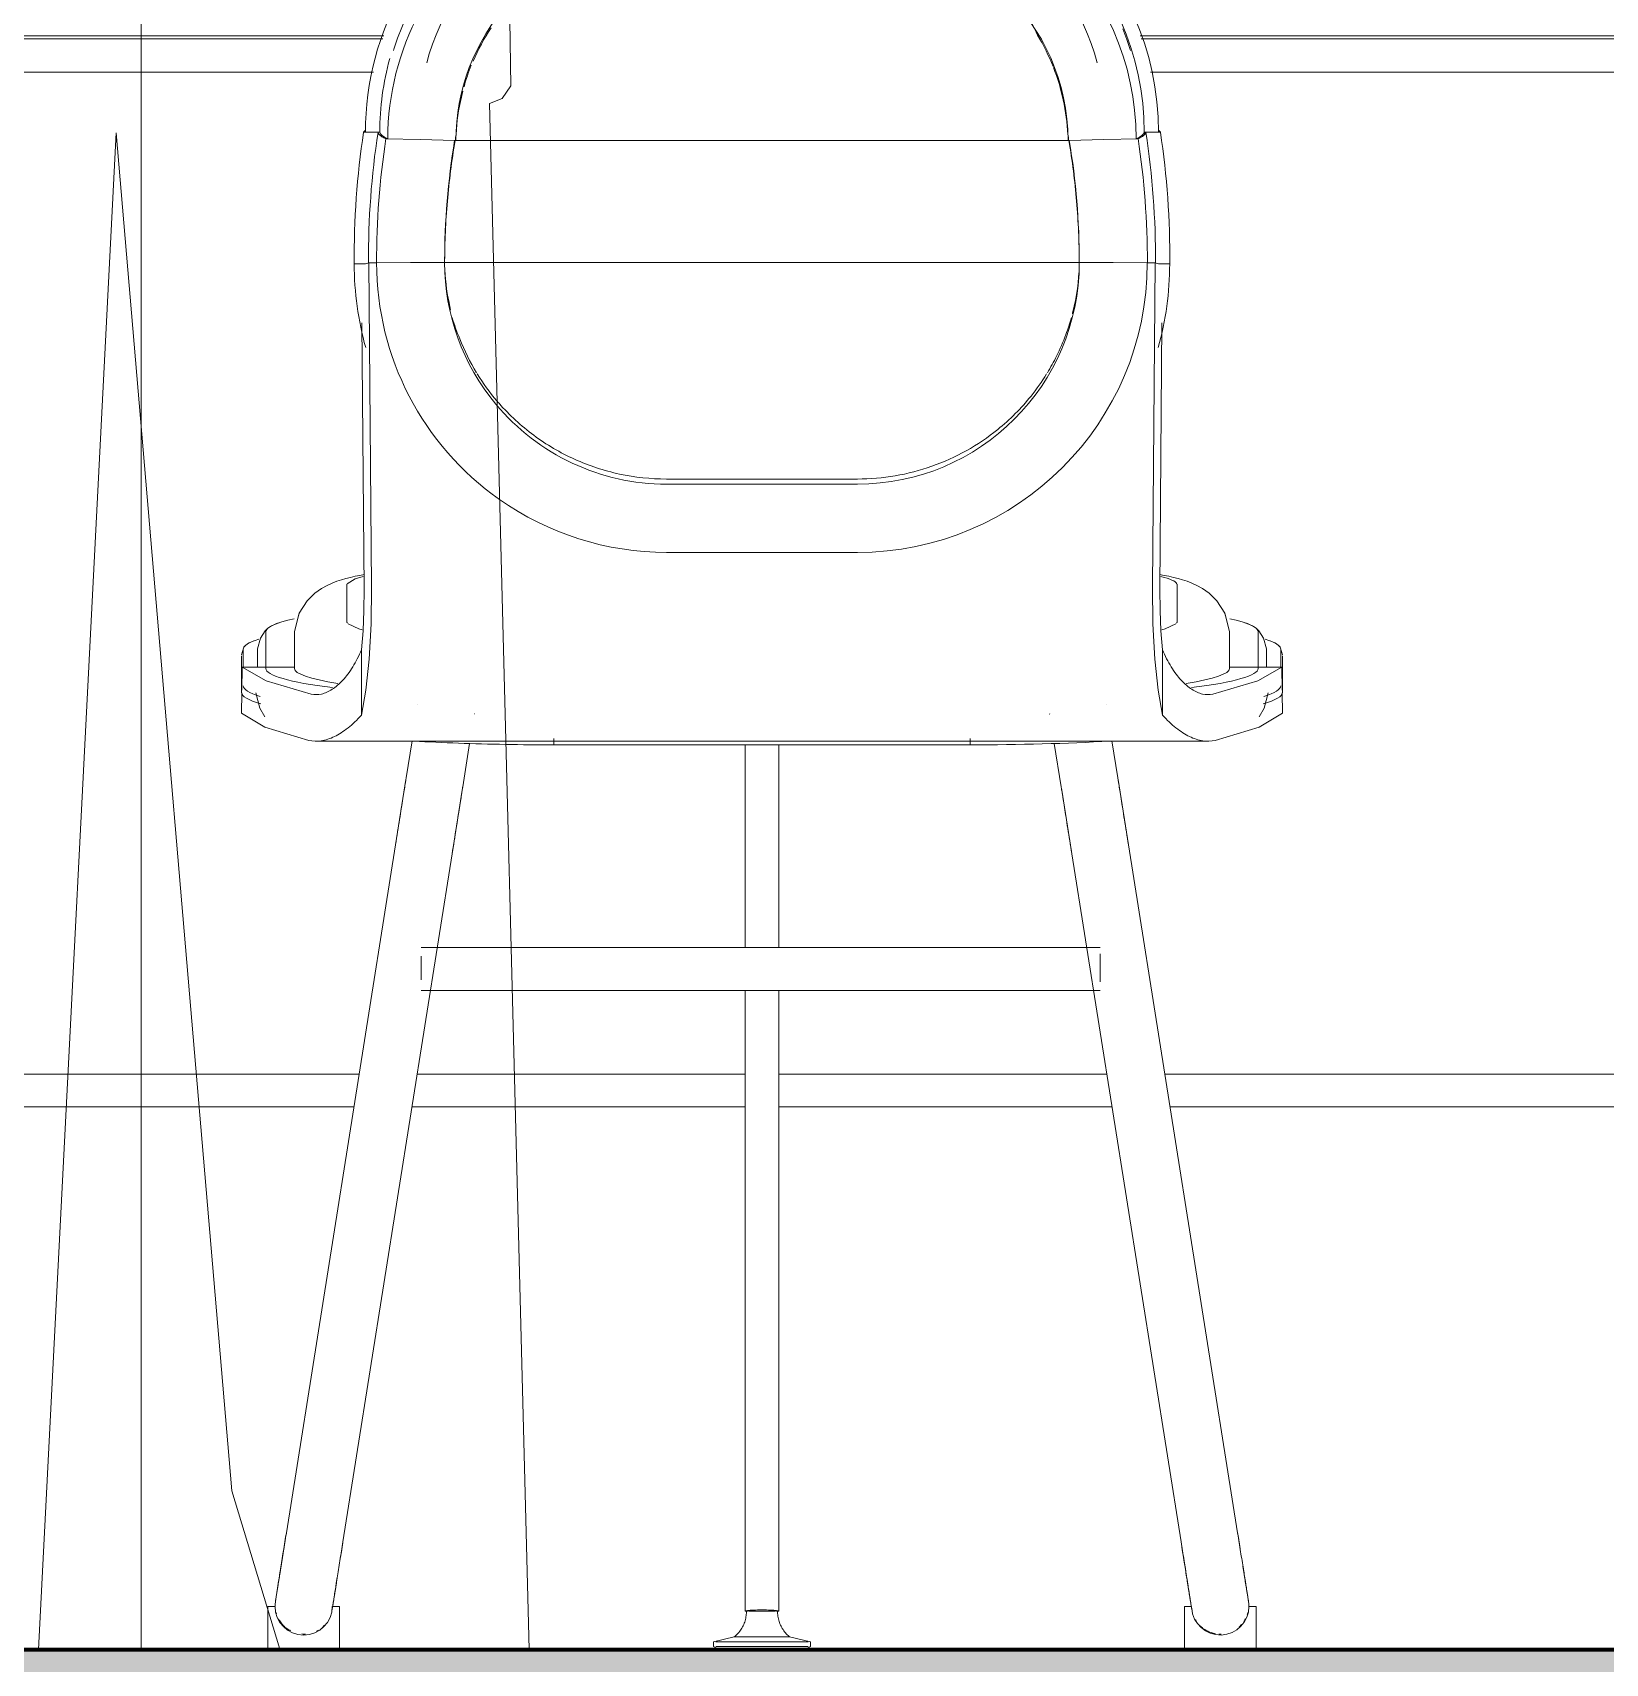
# Model space of a CAD drawing. Header units: inches. Extents: x 169 to 5088, y -73 to 356.
# Drawn here: x 3955.75 to 3983.2, y -0.24 to 28.22 of the extents above; entities that cross this region are included whole.
import ezdxf

# ---------------------------------------------------------------- set-up
doc = ezdxf.new("R2010")
doc.units = ezdxf.units.IN
doc.header["$MEASUREMENT"] = 0
for name, color, linetype, lineweight in [('A-DETL-GENF', 92, 'Continuous', 9), ('C-TOPO', 7, 'Continuous', 9), ('I-FURN', 30, 'Continuous', 9), ('I-FURN-PNLS', 30, 'Continuous', 9)]:
    doc.layers.add(name, color=color, linetype=linetype, lineweight=lineweight)

# ---------------------------------------------------------------- blocks, each defined once
blk = doc.blocks.new('Haworth_Pan-Table-Round - 59 dia-336015-Building Elevation - West')
at = {"layer": 'I-FURN-PNLS'}
for p, q in [((-1630.379, 28.164), (-1641.711, 28.164)), ((-1630.393, 28.113), (-1641.705, 28.113)), ((-1595.653, 28.164), (-1617.177, 28.164)), ((-1603.007, 28.113), (-1617.162, 28.113)), ((-1641.687, 27.528), (-1630.556, 27.528)), ((-1616.999, 27.528), (-1603.007, 27.528)), ((-1624.07, 15.788), (-1624.07, 12.25)), ((-1623.486, 12.25), (-1623.486, 15.788)), ((-1624.07, 11.5), (-1624.07, 0.669)), ((-1623.486, 0.669), (-1623.486, 11.5)), ((-1635.891, 10.04), (-1641.06, 10.04)), ((-1633.65, 10.04), (-1635.891, 10.04)), ((-1630.809, 10.04), (-1633.65, 10.04)), ((-1628.1, 10.04), (-1629.797, 10.04)), ((-1624.066, 10.04), (-1628.1, 10.04)), ((-1617.759, 10.04), (-1623.486, 10.04)), ((-1606.496, 10.04), (-1616.746, 10.04)), ((-1640.934, 9.468), (-1635.92, 9.468)), ((-1635.92, 9.468), (-1633.602, 9.468)), ((-1633.602, 9.468), (-1630.9, 9.468)), ((-1629.888, 9.468), (-1628.085, 9.468)), ((-1628.085, 9.468), (-1624.066, 9.468)), ((-1623.486, 9.468), (-1617.668, 9.468)), ((-1616.655, 9.468), (-1606.61, 9.468)), ((-1624.013, 0.669), (-1623.778, 0.669)), ((-1623.778, 0.669), (-1623.542, 0.669)), ((-1624.261, 0.216), (-1624.624, 0.134)), ((-1624.261, 0.216), (-1624.624, 0.134)), ((-1624.624, 0.134), (-1624.624, 0.051)), ((-1624.624, 0.134), (-1624.624, 0.051)), ((-1624.624, 0.051), (-1624.515, 0)), ((-1624.624, 0.051), (-1624.515, 0)), ((-1624.582, 0.134), (-1624.582, 0.134)), ((-1624.582, 0.134), (-1623.778, 0.134)), ((-1624.582, 0.051), (-1624.582, 0.051)), ((-1624.582, 0.051), (-1623.778, 0.051)), ((-1624.261, 0.216), (-1623.778, 0.216)), ((-1623.778, 0.216), (-1623.295, 0.216)), ((-1623.778, 0.134), (-1622.973, 0.134)), ((-1623.778, 0.051), (-1622.973, 0.051)), ((-1622.932, 0.134), (-1623.295, 0.216)), ((-1622.932, 0.134), (-1623.295, 0.216)), ((-1623.041, 0), (-1622.932, 0.051)), ((-1623.041, 0), (-1622.932, 0.051)), ((-1622.973, 0.134), (-1622.973, 0.134)), ((-1622.973, 0.051), (-1622.973, 0.051)), ((-1622.932, 0.051), (-1622.932, 0.134)), ((-1622.932, 0.051), (-1622.932, 0.134))]:
    blk.add_line(p, q, dxfattribs=at)
at = {"layer": 'I-FURN-PNLS', "flags": 128}
for points in [[(-1624.261, 0.216), (-1624.243, 0.231), (-1624.227, 0.247), (-1624.21, 0.263), (-1624.195, 0.28), (-1624.18, 0.297), (-1624.166, 0.315), (-1624.152, 0.334), (-1624.139, 0.353), (-1624.127, 0.372), (-1624.116, 0.392), (-1624.106, 0.413), (-1624.096, 0.434), (-1624.088, 0.455), (-1624.08, 0.477), (-1624.073, 0.498), (-1624.067, 0.521), (-1624.062, 0.543), (-1624.058, 0.565), (-1624.054, 0.588), (-1624.052, 0.611), (-1624.05, 0.634), (-1624.05, 0.657), (-1624.05, 0.669)], [(-1624.058, 0.565), (-1624.054, 0.588), (-1624.052, 0.611), (-1624.05, 0.634), (-1624.05, 0.657), (-1624.05, 0.669)], [(-1623.506, 0.669), (-1623.506, 0.646), (-1623.505, 0.623), (-1623.503, 0.601), (-1623.5, 0.578), (-1623.496, 0.555), (-1623.491, 0.533), (-1623.486, 0.511), (-1623.479, 0.489)], [(-1623.506, 0.669), (-1623.506, 0.646), (-1623.505, 0.623), (-1623.503, 0.601), (-1623.5, 0.578), (-1623.496, 0.555), (-1623.491, 0.533), (-1623.486, 0.511), (-1623.479, 0.489), (-1623.472, 0.467), (-1623.464, 0.445), (-1623.455, 0.424), (-1623.445, 0.404), (-1623.434, 0.383), (-1623.423, 0.363), (-1623.41, 0.344), (-1623.397, 0.325), (-1623.384, 0.307), (-1623.369, 0.289), (-1623.354, 0.272), (-1623.338, 0.255), (-1623.321, 0.239), (-1623.304, 0.224), (-1623.295, 0.216)], [(-1624.227, 0.247), (-1624.21, 0.263), (-1624.195, 0.28), (-1624.18, 0.297), (-1624.166, 0.315), (-1624.152, 0.334), (-1624.139, 0.353), (-1624.127, 0.372), (-1624.116, 0.392), (-1624.106, 0.413)], [(-1623.445, 0.404), (-1623.434, 0.383), (-1623.423, 0.363), (-1623.41, 0.344), (-1623.397, 0.325), (-1623.384, 0.307), (-1623.369, 0.289), (-1623.354, 0.272), (-1623.338, 0.255)]]:
    blk.add_lwpolyline(points, dxfattribs=at)
at = {"layer": 'I-FURN-PNLS'}
for start_param, end_param in [(1.570796, 3.665191), (3.141593, 3.665191), (5.759587, 7.853982), (6.021386, 6.283185)]:
    blk.add_ellipse((-1623.778, 0.669), major_axis=(0.292, 0), ratio=0.065635, start_param=start_param, end_param=end_param, dxfattribs=at)
blk = doc.blocks.new('Haworth_Chair_Hi-Pad_Chair - Chair-336017-Building Elevation - West')
at = {"layer": 'I-FURN'}
for p, q in [((-1632.829, 17.473), (-1632.86, 17.358)), ((-1614.695, 17.358), (-1614.726, 17.473)), ((-1631.562, 15.852), (-1630.601, 15.852)), ((-1630.593, 15.852), (-1629.887, 15.852)), ((-1617.669, 15.852), (-1615.993, 15.852)), ((-1632.254, 0.622), (-1632.259, 0.641)), ((-1616.202, 0.498), (-1616.212, 0.515))]:
    blk.add_line(p, q, dxfattribs=at)
at = {"layer": 'I-FURN', "flags": 128}
for points in [[(-1631.864, 18.052), (-1631.855, 18.085), (-1631.717, 18.303), (-1631.582, 18.435), (-1631.467, 18.517), (-1631.367, 18.572), (-1631.279, 18.612), (-1631.197, 18.643), (-1631.118, 18.669), (-1631.04, 18.692), (-1630.961, 18.712), (-1630.881, 18.73), (-1630.798, 18.747), (-1630.719, 18.762)], [(-1615.691, 18.052), (-1615.7, 18.085), (-1615.838, 18.303), (-1615.973, 18.435), (-1616.089, 18.517), (-1616.188, 18.572), (-1616.276, 18.612), (-1616.359, 18.643), (-1616.437, 18.669), (-1616.516, 18.692), (-1616.594, 18.712), (-1616.675, 18.73), (-1616.758, 18.747), (-1616.837, 18.762)], [(-1632.531, 17.648), (-1632.447, 17.778), (-1632.41, 17.818)], [(-1615.024, 17.648), (-1615.108, 17.778), (-1615.145, 17.818)], [(-1615.383, 1.453), (-1615.377, 1.417), (-1615.372, 1.381), (-1615.366, 1.346), (-1615.361, 1.312), (-1615.355, 1.279), (-1615.35, 1.247), (-1615.345, 1.216), (-1615.341, 1.185), (-1615.336, 1.156), (-1615.331, 1.128), (-1615.327, 1.101), (-1615.323, 1.075)], [(-1615.321, 1.065), (-1615.325, 1.09), (-1615.33, 1.117), (-1615.334, 1.145), (-1615.339, 1.173), (-1615.343, 1.203), (-1615.348, 1.234), (-1615.353, 1.266), (-1615.359, 1.299), (-1615.364, 1.333), (-1615.369, 1.367), (-1615.375, 1.402), (-1615.381, 1.438)], [(-1632.248, 0.976), (-1632.245, 0.996), (-1632.242, 1.017), (-1632.238, 1.04), (-1632.234, 1.065), (-1632.23, 1.09), (-1632.226, 1.117), (-1632.221, 1.145), (-1632.217, 1.173), (-1632.212, 1.203), (-1632.207, 1.234), (-1632.202, 1.266), (-1632.197, 1.299), (-1632.192, 1.333), (-1632.186, 1.367)], [(-1632.184, 1.378), (-1632.19, 1.344), (-1632.195, 1.31), (-1632.2, 1.277), (-1632.206, 1.245), (-1632.21, 1.213), (-1632.215, 1.183), (-1632.22, 1.154), (-1632.224, 1.126), (-1632.229, 1.099), (-1632.233, 1.073), (-1632.237, 1.048), (-1632.24, 1.025), (-1632.244, 1.003), (-1632.247, 0.982)], [(-1631.246, 0.908), (-1631.242, 0.933), (-1631.238, 0.96), (-1631.234, 0.988), (-1631.229, 1.017), (-1631.224, 1.047), (-1631.219, 1.078), (-1631.214, 1.109), (-1631.209, 1.142), (-1631.204, 1.176), (-1631.198, 1.21), (-1631.193, 1.246)], [(-1631.191, 1.258), (-1631.196, 1.224), (-1631.202, 1.19), (-1631.207, 1.156), (-1631.212, 1.122), (-1631.217, 1.09), (-1631.222, 1.059), (-1631.227, 1.028), (-1631.232, 0.999), (-1631.236, 0.971), (-1631.241, 0.944), (-1631.245, 0.918)], [(-1616.359, 1.222), (-1616.353, 1.187), (-1616.348, 1.153), (-1616.343, 1.12), (-1616.338, 1.088), (-1616.333, 1.057), (-1616.328, 1.026), (-1616.323, 0.997), (-1616.319, 0.969), (-1616.314, 0.942), (-1616.31, 0.916), (-1616.306, 0.891), (-1616.303, 0.868), (-1616.299, 0.846), (-1616.296, 0.825)], [(-1616.295, 0.819), (-1616.298, 0.839), (-1616.302, 0.861), (-1616.305, 0.884), (-1616.309, 0.908), (-1616.313, 0.933), (-1616.317, 0.96), (-1616.322, 0.988), (-1616.326, 1.017), (-1616.331, 1.047), (-1616.336, 1.078), (-1616.341, 1.109), (-1616.346, 1.142), (-1616.352, 1.176), (-1616.357, 1.21)], [(-1632.269, 0.845), (-1632.269, 0.846), (-1632.268, 0.848), (-1632.268, 0.852), (-1632.267, 0.858), (-1632.266, 0.865), (-1632.264, 0.873), (-1632.263, 0.883), (-1632.261, 0.895)], [(-1632.262, 0.887), (-1632.264, 0.876), (-1632.265, 0.867), (-1632.267, 0.86), (-1632.268, 0.854), (-1632.268, 0.849), (-1632.269, 0.846), (-1632.269, 0.845), (-1632.269, 0.845)], [(-1631.271, 0.752), (-1631.269, 0.766), (-1631.266, 0.782), (-1631.264, 0.8), (-1631.261, 0.819), (-1631.257, 0.839), (-1631.254, 0.861), (-1631.25, 0.884)], [(-1631.249, 0.893), (-1631.252, 0.87), (-1631.256, 0.848), (-1631.259, 0.827), (-1631.262, 0.807), (-1631.265, 0.789), (-1631.268, 0.772), (-1631.27, 0.757)], [(-1615.319, 1.05), (-1615.315, 1.027), (-1615.312, 1.004), (-1615.309, 0.983), (-1615.305, 0.964), (-1615.303, 0.946), (-1615.3, 0.929), (-1615.298, 0.914), (-1615.295, 0.9), (-1615.293, 0.888), (-1615.292, 0.877), (-1615.29, 0.868), (-1615.289, 0.86), (-1615.288, 0.854), (-1615.287, 0.85), (-1615.287, 0.847), (-1615.287, 0.845), (-1615.287, 0.845)], [(-1615.287, 0.845), (-1615.287, 0.846), (-1615.287, 0.848), (-1615.288, 0.852), (-1615.289, 0.858), (-1615.29, 0.865), (-1615.291, 0.873), (-1615.293, 0.883), (-1615.295, 0.895), (-1615.297, 0.908), (-1615.299, 0.923), (-1615.301, 0.939), (-1615.304, 0.957), (-1615.307, 0.976), (-1615.311, 0.996), (-1615.314, 1.017), (-1615.318, 1.04)], [(-1632.275, 0.76), (-1632.275, 0.78), (-1632.274, 0.8), (-1632.272, 0.82), (-1632.27, 0.84), (-1632.269, 0.845)], [(-1615.295, 0.646), (-1615.3, 0.627), (-1615.306, 0.608)], [(-1615.287, 0.845), (-1615.284, 0.825), (-1615.282, 0.805), (-1615.281, 0.785), (-1615.28, 0.765), (-1615.281, 0.745)], [(-1632.184, 0.479), (-1632.195, 0.495), (-1632.206, 0.512), (-1632.215, 0.53)], [(-1632.119, 0.403), (-1632.133, 0.417), (-1632.147, 0.432), (-1632.16, 0.447)], [(-1631.521, 0.336), (-1631.538, 0.326), (-1631.556, 0.317)], [(-1631.412, 0.423), (-1631.426, 0.409), (-1631.44, 0.395), (-1631.456, 0.382)], [(-1616.096, 0.379), (-1616.111, 0.392), (-1616.126, 0.405), (-1616.14, 0.419)], [(-1615.995, 0.315), (-1616.012, 0.324), (-1616.03, 0.333), (-1616.047, 0.344)], [(-1615.405, 0.436), (-1615.419, 0.421), (-1615.433, 0.407), (-1615.448, 0.393)], [(-1615.337, 0.535), (-1615.347, 0.517), (-1615.357, 0.5), (-1615.368, 0.483)], [(-1631.748, 0.267), (-1631.768, 0.267), (-1631.788, 0.267), (-1631.808, 0.268)], [(-1615.762, 0.267), (-1615.782, 0.267), (-1615.802, 0.267)]]:
    blk.add_lwpolyline(points, dxfattribs=at)
at = {"layer": 'I-FURN'}
for centre, major_axis, ratio, start_param, end_param in [((-1631.778, 24.326), (14.837, 0), 0.981699, 0.145992, 0.148503), ((-1627.41, 17.762), (5.028, 0), 0.104528, 2.827433, 3.141593), ((-1620.145, 17.762), (-5.028, 0), 0.104528, 3.141593, 3.455752), ((-1627.41, 17.457), (5.421, 0), 0.104528, 2.879793, 3.141593), ((-1620.145, 17.457), (-5.421, 0), 0.104528, 3.141593, 3.403392)]:
    blk.add_ellipse(centre, major_axis=major_axis, ratio=ratio, start_param=start_param, end_param=end_param, dxfattribs=at)
for points in [[(-1631.686, 15.866), (-1631.616, 15.85), (-1631.544, 15.848), (-1631.47, 15.859)], [(-1616.086, 15.859), (-1616.011, 15.848), (-1615.939, 15.85), (-1615.87, 15.866)]]:
    blk.add_open_spline(points, degree=3, dxfattribs=at)
blk = doc.blocks.new('Haworth_Chair_Hi-Pad_Chair - Chair-V41-Building Elevation - West')
at = {"layer": 'I-FURN'}
for p, q in [((-1630.732, 26.481), (-1630.699, 26.515)), ((-1630.7, 26.481), (-1630.732, 26.481)), ((-1630.45, 26.481), (-1630.7, 26.481)), ((-1617.105, 26.481), (-1616.855, 26.481)), ((-1616.857, 26.515), (-1616.824, 26.481)), ((-1616.824, 26.481), (-1616.855, 26.481)), ((-1629.135, 26.336), (-1628.517, 26.336)), ((-1628.517, 26.336), (-1618.421, 26.336)), ((-1630.701, 24.182), (-1630.64, 24.202)), ((-1630.64, 24.202), (-1630.594, 18.545)), ((-1630.504, 24.202), (-1630.64, 24.202)), ((-1630.504, 24.202), (-1629.317, 24.208)), ((-1629.911, 24.205), (-1629.317, 24.208)), ((-1629.317, 24.208), (-1628.463, 24.208)), ((-1628.463, 24.208), (-1618.239, 24.208)), ((-1618.239, 24.208), (-1617.051, 24.202)), ((-1618.239, 24.208), (-1617.645, 24.205)), ((-1616.916, 24.202), (-1617.051, 24.202)), ((-1616.962, 18.545), (-1616.916, 24.202)), ((-1616.916, 24.202), (-1616.854, 24.182)), ((-1630.895, 24.182), (-1630.701, 24.182)), ((-1616.66, 24.182), (-1616.854, 24.182)), ((-1630.722, 18.503), (-1630.76, 23.154)), ((-1616.796, 23.154), (-1616.833, 18.503)), ((-1622.112, 20.428), (-1625.443, 20.428)), ((-1625.443, 20.339), (-1622.113, 20.339)), ((-1622.113, 19.147), (-1625.443, 19.147)), ((-1631.023, 18.591), (-1631.024, 18.581)), ((-1631.024, 18.581), (-1631.024, 17.942)), ((-1616.531, 18.581), (-1616.531, 17.942)), ((-1632.438, 17.762), (-1632.438, 17.123)), ((-1631.938, 17.123), (-1631.938, 17.762)), ((-1631.019, 17.921), (-1631.013, 17.912)), ((-1616.542, 17.912), (-1616.537, 17.921)), ((-1615.617, 17.762), (-1615.617, 17.123)), ((-1615.117, 17.123), (-1615.117, 17.762)), ((-1632.829, 17.473), (-1632.86, 17.358)), ((-1632.832, 17.457), (-1632.832, 17.146)), ((-1632.582, 17.143), (-1632.582, 17.457)), ((-1630.768, 16.308), (-1630.768, 17.449)), ((-1616.788, 16.308), (-1616.788, 17.449)), ((-1614.974, 17.457), (-1614.974, 17.147)), ((-1614.695, 17.358), (-1614.726, 17.473)), ((-1614.724, 17.147), (-1614.724, 17.457)), ((-1632.863, 16.703), (-1632.863, 17.342)), ((-1632.856, 16.744), (-1632.852, 17.147)), ((-1631.934, 17.147), (-1632.852, 17.147)), ((-1615.117, 17.147), (-1615.621, 17.147)), ((-1614.703, 17.147), (-1615.117, 17.147)), ((-1614.703, 17.147), (-1614.699, 16.744)), ((-1614.693, 17.342), (-1614.693, 16.703)), ((-1632.86, 16.341), (-1632.857, 16.698)), ((-1614.699, 16.698), (-1614.695, 16.341)), ((-1629.786, 16.486), (-1629.786, 16.487)), ((-1628.799, 16.329), (-1628.798, 16.331)), ((-1618.757, 16.329), (-1618.757, 16.331)), ((-1618.757, 16.329), (-1618.756, 16.326)), ((-1617.769, 16.486), (-1617.769, 16.487)), ((-1631.562, 15.852), (-1630.601, 15.852)), ((-1630.593, 15.852), (-1628.249, 15.852)), ((-1629.886, 15.859), (-1629.989, 15.21)), ((-1629.001, 15.053), (-1628.881, 15.812)), ((-1628.249, 15.852), (-1615.993, 15.852)), ((-1627.41, 15.788), (-1627.41, 15.899)), ((-1627.41, 15.899), (-1627.41, 15.788)), ((-1627.41, 15.788), (-1620.145, 15.788)), ((-1620.145, 15.899), (-1620.145, 15.788)), ((-1620.145, 15.788), (-1620.145, 15.899)), ((-1618.675, 15.812), (-1618.554, 15.053)), ((-1617.567, 15.21), (-1617.67, 15.859)), ((-1629.992, 15.186), (-1630.174, 14.041)), ((-1629.992, 15.186), (-1629.992, 15.192)), ((-1617.565, 15.199), (-1617.563, 15.186)), ((-1617.381, 14.041), (-1617.563, 15.186)), ((-1629.187, 13.884), (-1629.005, 15.03)), ((-1629.003, 15.042), (-1629.005, 15.03)), ((-1618.551, 15.03), (-1618.375, 13.926)), ((-1630.174, 14.041), (-1632.08, 2.034)), ((-1615.475, 2.034), (-1617.381, 14.041)), ((-1631.093, 1.877), (-1629.187, 13.884)), ((-1618.369, 13.884), (-1616.463, 1.877)), ((-1628.156, 12.25), (-1629.725, 12.25)), ((-1617.875, 12.25), (-1628.156, 12.25)), ((-1629.725, 11.687), (-1629.725, 12.1)), ((-1617.875, 12.14), (-1617.875, 11.651)), ((-1629.725, 11.5), (-1628.137, 11.5)), ((-1628.137, 11.5), (-1617.875, 11.5)), ((-1632.08, 2.034), (-1632.093, 1.953)), ((-1632.08, 2.034), (-1632.086, 1.995)), ((-1615.462, 1.953), (-1615.475, 2.034)), ((-1631.105, 1.796), (-1631.093, 1.877)), ((-1616.463, 1.877), (-1616.45, 1.796)), ((-1632.278, 0.75), (-1632.403, 0.75)), ((-1632.403, 0.75), (-1632.403, 0.698)), ((-1632.403, 0.698), (-1632.403, 0)), ((-1632.254, 0.622), (-1632.259, 0.641)), ((-1631.28, 0.695), (-1631.279, 0.701)), ((-1631.153, 0.75), (-1631.278, 0.75)), ((-1631.153, 0), (-1631.153, 0.75)), ((-1616.403, 0.75), (-1616.403, 0)), ((-1616.28, 0.75), (-1616.403, 0.75)), ((-1615.153, 0.75), (-1615.278, 0.75)), ((-1615.153, 0), (-1615.153, 0.75)), ((-1616.202, 0.498), (-1616.212, 0.515))]:
    blk.add_line(p, q, dxfattribs=at)
at = {"layer": 'I-FURN', "flags": 128}
for points in [[(-1617.346, 27.909), (-1617.408, 28.1), (-1617.479, 28.288)], [(-1628.206, 30.583), (-1628.329, 30.499), (-1628.493, 30.377), (-1628.651, 30.25), (-1628.804, 30.116), (-1628.951, 29.976), (-1629.093, 29.831), (-1629.228, 29.68), (-1629.357, 29.525), (-1629.48, 29.364), (-1629.596, 29.199), (-1629.704, 29.029), (-1629.806, 28.855), (-1629.9, 28.677), (-1629.987, 28.496), (-1630.067, 28.312), (-1630.138, 28.124), (-1630.202, 27.934), (-1630.21, 27.909)], [(-1629.051, 28.963), (-1629.146, 28.813), (-1629.236, 28.66), (-1629.319, 28.504), (-1629.396, 28.344), (-1629.466, 28.181), (-1629.529, 28.016), (-1629.585, 27.848), (-1629.63, 27.694)], [(-1617.925, 27.694), (-1617.975, 27.863), (-1618.032, 28.031), (-1618.096, 28.196), (-1618.166, 28.359), (-1618.244, 28.518), (-1618.327, 28.674), (-1618.417, 28.827), (-1618.514, 28.976)], [(-1629.142, 26.336), (-1629.742, 26.353), (-1630.342, 26.369)], [(-1617.213, 26.369), (-1617.813, 26.353), (-1618.413, 26.336)], [(-1631.938, 17.766), (-1631.855, 18.085), (-1631.717, 18.303), (-1631.582, 18.435), (-1631.467, 18.517), (-1631.367, 18.572), (-1631.279, 18.612), (-1631.197, 18.643), (-1631.118, 18.669), (-1631.04, 18.692), (-1630.961, 18.712), (-1630.881, 18.73), (-1630.798, 18.747), (-1630.719, 18.762)], [(-1630.742, 18.727), (-1630.876, 18.688), (-1631.019, 18.601)], [(-1630.594, 18.545), (-1630.602, 17.898), (-1630.635, 17.284), (-1630.691, 16.742), (-1630.768, 16.308)], [(-1630.768, 17.449), (-1630.741, 17.777), (-1630.725, 18.134), (-1630.722, 18.503)], [(-1616.788, 16.308), (-1616.864, 16.742), (-1616.921, 17.284), (-1616.954, 17.898), (-1616.962, 18.545)], [(-1615.617, 17.766), (-1615.7, 18.085), (-1615.838, 18.303), (-1615.973, 18.435), (-1616.089, 18.517), (-1616.188, 18.572), (-1616.276, 18.612), (-1616.359, 18.643), (-1616.437, 18.669), (-1616.516, 18.692), (-1616.594, 18.712), (-1616.675, 18.73), (-1616.758, 18.747), (-1616.837, 18.762)], [(-1616.833, 18.503), (-1616.83, 18.134), (-1616.815, 17.777), (-1616.788, 17.449)], [(-1631.024, 17.942), (-1631.023, 17.932), (-1631.019, 17.921)], [(-1616.537, 17.921), (-1616.532, 17.932), (-1616.531, 17.942)], [(-1632.581, 17.462), (-1632.531, 17.648), (-1632.447, 17.778), (-1632.41, 17.818)], [(-1631.003, 17.901), (-1630.817, 17.815), (-1630.755, 17.798)], [(-1616.8, 17.798), (-1616.738, 17.815), (-1616.552, 17.901)], [(-1614.974, 17.462), (-1615.024, 17.648), (-1615.108, 17.778), (-1615.145, 17.818)], [(-1632.852, 17.147), (-1632.435, 16.905), (-1631.647, 16.674)], [(-1615.908, 16.674), (-1615.121, 16.905), (-1614.703, 17.147)], [(-1632.612, 16.699), (-1632.545, 16.428), (-1632.456, 16.276)], [(-1614.943, 16.699), (-1615.01, 16.428), (-1615.099, 16.276)], [(-1631.686, 15.866), (-1632.458, 16.098), (-1632.86, 16.341)], [(-1614.695, 16.341), (-1615.098, 16.098), (-1615.87, 15.866)], [(-1629.989, 15.21), (-1629.99, 15.201), (-1629.992, 15.191), (-1629.994, 15.178), (-1629.996, 15.162), (-1629.999, 15.145), (-1630.002, 15.125), (-1630.006, 15.103), (-1630.01, 15.078), (-1630.014, 15.052), (-1630.018, 15.023), (-1630.023, 14.993), (-1630.028, 14.96), (-1630.034, 14.926), (-1630.04, 14.889), (-1630.046, 14.851), (-1630.052, 14.811), (-1630.059, 14.769), (-1630.066, 14.726), (-1630.073, 14.681), (-1630.08, 14.634), (-1630.088, 14.586), (-1630.096, 14.537), (-1630.104, 14.487), (-1630.112, 14.435), (-1630.12, 14.382), (-1630.129, 14.328), (-1630.137, 14.273), (-1630.146, 14.217), (-1630.155, 14.161), (-1630.164, 14.104), (-1630.173, 14.046), (-1630.174, 14.041)], [(-1617.381, 14.041), (-1617.39, 14.099), (-1617.399, 14.156), (-1617.408, 14.213), (-1617.417, 14.268), (-1617.426, 14.323), (-1617.435, 14.377), (-1617.443, 14.43), (-1617.451, 14.482), (-1617.459, 14.533), (-1617.467, 14.582), (-1617.475, 14.63), (-1617.482, 14.677), (-1617.489, 14.722), (-1617.496, 14.766), (-1617.503, 14.807), (-1617.509, 14.848), (-1617.515, 14.886), (-1617.521, 14.923), (-1617.527, 14.957), (-1617.532, 14.99), (-1617.537, 15.021), (-1617.541, 15.05), (-1617.545, 15.076), (-1617.549, 15.101), (-1617.553, 15.123), (-1617.556, 15.143), (-1617.559, 15.161), (-1617.561, 15.176), (-1617.563, 15.19), (-1617.565, 15.201), (-1617.567, 15.209), (-1617.567, 15.21)], [(-1629.187, 13.884), (-1629.177, 13.942), (-1629.168, 13.999), (-1629.159, 14.056), (-1629.151, 14.112), (-1629.142, 14.167), (-1629.133, 14.221), (-1629.125, 14.274), (-1629.117, 14.325), (-1629.109, 14.376), (-1629.101, 14.425), (-1629.093, 14.473), (-1629.086, 14.52), (-1629.079, 14.565), (-1629.072, 14.609), (-1629.065, 14.651), (-1629.059, 14.691), (-1629.053, 14.729), (-1629.047, 14.766), (-1629.041, 14.801), (-1629.036, 14.833), (-1629.031, 14.864), (-1629.027, 14.893), (-1629.022, 14.919), (-1629.018, 14.944), (-1629.015, 14.966), (-1629.012, 14.986), (-1629.009, 15.004), (-1629.006, 15.02), (-1629.004, 15.033), (-1629.003, 15.044), (-1629.001, 15.052), (-1629.001, 15.053)], [(-1618.554, 15.053), (-1618.553, 15.045), (-1618.551, 15.034), (-1618.549, 15.021), (-1618.547, 15.005), (-1618.544, 14.988), (-1618.541, 14.968), (-1618.537, 14.946), (-1618.533, 14.922), (-1618.529, 14.895), (-1618.525, 14.867), (-1618.52, 14.836), (-1618.515, 14.803), (-1618.509, 14.769), (-1618.503, 14.733), (-1618.497, 14.694), (-1618.491, 14.654), (-1618.484, 14.612), (-1618.477, 14.569), (-1618.47, 14.524), (-1618.463, 14.478), (-1618.455, 14.43), (-1618.448, 14.38), (-1618.44, 14.33), (-1618.431, 14.278), (-1618.423, 14.225), (-1618.414, 14.171), (-1618.406, 14.116), (-1618.397, 14.061), (-1618.388, 14.004), (-1618.379, 13.947), (-1618.37, 13.889), (-1618.369, 13.884)], [(-1632.087, 1.993), (-1632.093, 1.956), (-1632.099, 1.917), (-1632.105, 1.877), (-1632.111, 1.838), (-1632.118, 1.798), (-1632.124, 1.759), (-1632.13, 1.719), (-1632.136, 1.68), (-1632.143, 1.641), (-1632.149, 1.603), (-1632.155, 1.565), (-1632.161, 1.527), (-1632.167, 1.49), (-1632.172, 1.453), (-1632.178, 1.417), (-1632.184, 1.381), (-1632.189, 1.346), (-1632.195, 1.312), (-1632.2, 1.279), (-1632.205, 1.247), (-1632.21, 1.216), (-1632.215, 1.185), (-1632.22, 1.156), (-1632.224, 1.128), (-1632.228, 1.101), (-1632.232, 1.075), (-1632.236, 1.05), (-1632.24, 1.027), (-1632.244, 1.004), (-1632.247, 0.983), (-1632.25, 0.964), (-1632.253, 0.946), (-1632.256, 0.929), (-1632.258, 0.914), (-1632.26, 0.9), (-1632.262, 0.888), (-1632.264, 0.877), (-1632.265, 0.868), (-1632.267, 0.86), (-1632.267, 0.854), (-1632.268, 0.85), (-1632.269, 0.847), (-1632.269, 0.845), (-1632.269, 0.845)], [(-1615.287, 0.845), (-1615.287, 0.846), (-1615.287, 0.848), (-1615.288, 0.852), (-1615.289, 0.858), (-1615.29, 0.865), (-1615.291, 0.873), (-1615.293, 0.883), (-1615.295, 0.895), (-1615.297, 0.908), (-1615.299, 0.923), (-1615.301, 0.939), (-1615.304, 0.957), (-1615.307, 0.976), (-1615.311, 0.996), (-1615.314, 1.017), (-1615.318, 1.04), (-1615.321, 1.065), (-1615.325, 1.09), (-1615.33, 1.117), (-1615.334, 1.145), (-1615.339, 1.173), (-1615.343, 1.203), (-1615.348, 1.234), (-1615.353, 1.266), (-1615.359, 1.299), (-1615.364, 1.333), (-1615.369, 1.367), (-1615.375, 1.402), (-1615.381, 1.438), (-1615.387, 1.475), (-1615.392, 1.512), (-1615.398, 1.549), (-1615.404, 1.588), (-1615.411, 1.626), (-1615.417, 1.665), (-1615.423, 1.704), (-1615.429, 1.743), (-1615.435, 1.782), (-1615.442, 1.822), (-1615.448, 1.861), (-1615.454, 1.901), (-1615.46, 1.94), (-1615.467, 1.979), (-1615.473, 2.018), (-1615.475, 2.034)], [(-1632.248, 0.976), (-1632.245, 0.996), (-1632.242, 1.017), (-1632.238, 1.04), (-1632.234, 1.065), (-1632.23, 1.09), (-1632.226, 1.117), (-1632.221, 1.145), (-1632.217, 1.173), (-1632.212, 1.203), (-1632.207, 1.234), (-1632.202, 1.266), (-1632.197, 1.299), (-1632.192, 1.333), (-1632.186, 1.367), (-1632.18, 1.402), (-1632.175, 1.438), (-1632.169, 1.475), (-1632.163, 1.512), (-1632.157, 1.549), (-1632.151, 1.588), (-1632.145, 1.626), (-1632.139, 1.665), (-1632.133, 1.704), (-1632.126, 1.743), (-1632.12, 1.782), (-1632.114, 1.822), (-1632.108, 1.861), (-1632.101, 1.901), (-1632.095, 1.94), (-1632.093, 1.953)], [(-1631.279, 0.701), (-1631.278, 0.708), (-1631.277, 0.717), (-1631.275, 0.727), (-1631.273, 0.738), (-1631.271, 0.752), (-1631.269, 0.766), (-1631.266, 0.782), (-1631.264, 0.8), (-1631.261, 0.819), (-1631.257, 0.839), (-1631.254, 0.861), (-1631.25, 0.884), (-1631.246, 0.908), (-1631.242, 0.933), (-1631.238, 0.96), (-1631.234, 0.988), (-1631.229, 1.017), (-1631.224, 1.047), (-1631.219, 1.078), (-1631.214, 1.109), (-1631.209, 1.142), (-1631.204, 1.176), (-1631.198, 1.21), (-1631.193, 1.246), (-1631.187, 1.281), (-1631.181, 1.318), (-1631.175, 1.355), (-1631.169, 1.393), (-1631.163, 1.431), (-1631.157, 1.469), (-1631.151, 1.508), (-1631.145, 1.547), (-1631.139, 1.586), (-1631.132, 1.626), (-1631.126, 1.665), (-1631.12, 1.705), (-1631.114, 1.744), (-1631.107, 1.783), (-1631.101, 1.823), (-1631.095, 1.862), (-1631.093, 1.877)], [(-1631.105, 1.796), (-1631.112, 1.757), (-1631.118, 1.717), (-1631.124, 1.678), (-1631.13, 1.639), (-1631.136, 1.602)], [(-1616.463, 1.877), (-1616.457, 1.838), (-1616.451, 1.799), (-1616.444, 1.76), (-1616.438, 1.72), (-1616.432, 1.681), (-1616.426, 1.642), (-1616.419, 1.602), (-1616.413, 1.563), (-1616.407, 1.524), (-1616.401, 1.485), (-1616.394, 1.446), (-1616.388, 1.408), (-1616.382, 1.37), (-1616.377, 1.333), (-1616.371, 1.296), (-1616.365, 1.26), (-1616.359, 1.224), (-1616.354, 1.19), (-1616.348, 1.156), (-1616.343, 1.122), (-1616.338, 1.09), (-1616.333, 1.059), (-1616.328, 1.028), (-1616.324, 0.999), (-1616.319, 0.971), (-1616.315, 0.944), (-1616.311, 0.918), (-1616.307, 0.893), (-1616.303, 0.87), (-1616.299, 0.848), (-1616.296, 0.827), (-1616.293, 0.807), (-1616.29, 0.789), (-1616.288, 0.772), (-1616.285, 0.757), (-1616.283, 0.743), (-1616.281, 0.731), (-1616.279, 0.72), (-1616.278, 0.711), (-1616.277, 0.703), (-1616.276, 0.697), (-1616.275, 0.693), (-1616.274, 0.69), (-1616.274, 0.688), (-1616.274, 0.688)], [(-1616.368, 1.281), (-1616.374, 1.318), (-1616.38, 1.355), (-1616.386, 1.393), (-1616.392, 1.431), (-1616.398, 1.469), (-1616.404, 1.508), (-1616.411, 1.547), (-1616.417, 1.586), (-1616.423, 1.626), (-1616.429, 1.665), (-1616.436, 1.705), (-1616.442, 1.744), (-1616.448, 1.783), (-1616.45, 1.796)], [(-1615.462, 1.953), (-1615.456, 1.914), (-1615.45, 1.874), (-1615.444, 1.835), (-1615.437, 1.795), (-1615.432, 1.758)], [(-1615.383, 1.45), (-1615.377, 1.414), (-1615.371, 1.378), (-1615.366, 1.344), (-1615.36, 1.31), (-1615.355, 1.277), (-1615.35, 1.245), (-1615.345, 1.213), (-1615.34, 1.183), (-1615.336, 1.154), (-1615.331, 1.126), (-1615.327, 1.099), (-1615.323, 1.073)], [(-1631.191, 1.257), (-1631.197, 1.222), (-1631.202, 1.187), (-1631.208, 1.153), (-1631.213, 1.12), (-1631.218, 1.088), (-1631.223, 1.057), (-1631.228, 1.026), (-1631.232, 0.997), (-1631.237, 0.969), (-1631.241, 0.942), (-1631.245, 0.916)], [(-1616.295, 0.819), (-1616.298, 0.839), (-1616.302, 0.861), (-1616.305, 0.884), (-1616.309, 0.908), (-1616.313, 0.933), (-1616.317, 0.96), (-1616.322, 0.988), (-1616.326, 1.017), (-1616.331, 1.047), (-1616.336, 1.078), (-1616.341, 1.109), (-1616.346, 1.142), (-1616.352, 1.176), (-1616.357, 1.21), (-1616.363, 1.246), (-1616.366, 1.267)], [(-1632.269, 0.845), (-1632.269, 0.846), (-1632.268, 0.848), (-1632.268, 0.852), (-1632.267, 0.858), (-1632.266, 0.865), (-1632.264, 0.873), (-1632.263, 0.883), (-1632.261, 0.895)], [(-1631.249, 0.891), (-1631.253, 0.868), (-1631.256, 0.846), (-1631.26, 0.825), (-1631.263, 0.806), (-1631.265, 0.788), (-1631.268, 0.771), (-1631.271, 0.756)], [(-1615.319, 1.048), (-1615.315, 1.025), (-1615.312, 1.003), (-1615.308, 0.982), (-1615.305, 0.963), (-1615.302, 0.945), (-1615.3, 0.928), (-1615.297, 0.913), (-1615.295, 0.899), (-1615.293, 0.887), (-1615.292, 0.876), (-1615.29, 0.867), (-1615.289, 0.86), (-1615.288, 0.854), (-1615.287, 0.849), (-1615.287, 0.846), (-1615.287, 0.845), (-1615.287, 0.845)], [(-1632.275, 0.76), (-1632.275, 0.78), (-1632.274, 0.8), (-1632.272, 0.82), (-1632.27, 0.84), (-1632.269, 0.845)], [(-1631.281, 0.688), (-1631.281, 0.689), (-1631.281, 0.691), (-1631.28, 0.695)], [(-1631.281, 0.69), (-1631.281, 0.688), (-1631.281, 0.688)], [(-1615.295, 0.646), (-1615.3, 0.627), (-1615.306, 0.608)], [(-1615.287, 0.845), (-1615.284, 0.825), (-1615.282, 0.805), (-1615.281, 0.785), (-1615.28, 0.765), (-1615.281, 0.745)], [(-1632.005, 0.323), (-1632.022, 0.332), (-1632.04, 0.342), (-1632.056, 0.353), (-1632.073, 0.365), (-1632.088, 0.377), (-1632.104, 0.39), (-1632.119, 0.403), (-1632.133, 0.417), (-1632.147, 0.432), (-1632.16, 0.447), (-1632.172, 0.463), (-1632.184, 0.479), (-1632.195, 0.495), (-1632.206, 0.512), (-1632.215, 0.53)], [(-1631.521, 0.336), (-1631.538, 0.326), (-1631.556, 0.317)], [(-1631.412, 0.423), (-1631.426, 0.409), (-1631.44, 0.395), (-1631.456, 0.382)], [(-1615.861, 0.273), (-1615.881, 0.277), (-1615.9, 0.281), (-1615.92, 0.286), (-1615.939, 0.292), (-1615.958, 0.299), (-1615.976, 0.307), (-1615.995, 0.315), (-1616.012, 0.324), (-1616.03, 0.333), (-1616.047, 0.344), (-1616.064, 0.355), (-1616.08, 0.366), (-1616.096, 0.379), (-1616.111, 0.392), (-1616.126, 0.405), (-1616.14, 0.419)], [(-1615.405, 0.436), (-1615.419, 0.421), (-1615.433, 0.407), (-1615.448, 0.393)], [(-1615.337, 0.535), (-1615.347, 0.517), (-1615.357, 0.5), (-1615.368, 0.483)], [(-1631.748, 0.267), (-1631.768, 0.267), (-1631.788, 0.267), (-1631.808, 0.268)], [(-1615.762, 0.267), (-1615.782, 0.267), (-1615.802, 0.267)]]:
    blk.add_lwpolyline(points, dxfattribs=at)
at = {"layer": 'I-FURN'}
for centre, start, end in [((-1631.778, 0.75), 180, 0), ((-1615.778, 0.75), 183.8283, 360)]:
    blk.add_arc(centre, 0.5, start, end, dxfattribs=at)
for centre, major_axis, ratio, start_param, end_param in [((-1622.308, 26.481), (-5.452, 0), 0.957815, 3.141593, 4.712389), ((-1622.308, 26.481), (-5.202, 0), 0.957815, 3.141593, 4.712389), ((-1622.308, 26.369), (-5.061, 0), 0.957815, 3.141593, 4.712389), ((-1625.248, 26.481), (5.452, 0), 0.957815, 2.148938, 3.141593), ((-1625.248, 26.369), (5.061, 0), 0.957815, 2.199115, 3.141593), ((-1622.308, 26.336), (-3.874, 0), 0.957815, 3.141593, 4.712389), ((-1625.248, 26.336), (3.874, 0), 0.957815, 2.440108, 3.141593), ((-1625.248, 26.481), (5.202, 0), 0.957815, 2.879793, 3.141593), ((-1615.778, 24.304), (15.118, 0), 0.981699, 2.994331, 3.149825), ((-1615.778, 24.304), (14.868, 0), 0.981699, 2.991886, 3.148659), ((-1629.718, 26.494), (0.733, 0), 0.287386, 3.205614, 3.775703), ((-1617.837, 26.494), (0.733, 0), 0.287386, 5.649075, 6.219164), ((-1631.778, 24.326), (14.837, 0), 0.981699, 0.145992, 0.148503), ((-1631.778, 24.304), (14.868, 0), 0.981699, 6.276119, 6.432892), ((-1631.778, 24.304), (15.118, 0), 0.981699, 6.274953, 6.430447), ((-1615.778, 24.23), (14.727, 0), 0.981699, 2.993058, 3.143521), ((-1615.778, 24.208), (13.539, 0), 0.981699, 2.980787, 3.141593), ((-1615.125, 24.165), (14.192, 0), 0.957815, 2.973137, 2.981205), ((-1632.431, 24.165), (14.192, 0), 0.957815, 0.160388, 0.168456), ((-1631.778, 24.208), (-13.539, 0), 0.981699, 3.141593, 3.302398), ((-1631.778, 24.23), (14.727, 0), 0.981699, 6.281257, 6.43172), ((-1625.443, 24.202), (5.061, 0), 0.998706, 3.141593, 4.097631), ((-1616.237, 24.162), (-13.08, 0), 0.998706, 6.279683, 6.283185), ((-1625.443, 24.208), (3.874, 0), 0.998706, 3.141593, 3.834815), ((-1622.113, 24.208), (3.874, 0), 0.998706, 4.712389, 6.283185), ((-1622.113, 24.202), (5.061, 0), 0.998706, 4.712389, 6.28315), ((-1631.319, 24.162), (13.08, 0), 0.998706, 0, 0.003502), ((-1625.443, 24.182), (5.452, 0), 0.998706, 3.141593, 3.413176), ((-1622.113, 24.182), (5.452, 0), 0.998706, 6.011602, 6.283185), ((-1625.443, 24.208), (3.874, 0), 0.998706, 3.834815, 4.712389), ((-1625.443, 24.202), (5.061, 0), 0.998706, 4.097631, 4.712389), ((-1620.145, 18.581), (3.614, 0), 0.104528, 0.052509, 0.397969), ((-1620.145, 18.581), (3.614, 0), 0.104528, 0, 0.026255), ((-1627.41, 17.762), (5.028, 0), 0.104528, 2.693546, 3.141593), ((-1620.145, 17.762), (5.028, 0), 0.104528, 0, 0.448046), ((-1627.41, 17.457), (5.421, 0), 0.104528, 2.8238, 3.141593), ((-1620.145, 17.457), (5.421, 0), 0.104528, 0, 0.317793), ((-1627.41, 17.123), (5.028, 0), 0.104528, 3.141593, 3.836), ((-1627.41, 17.123), (4.528, 0), 0.104528, 3.141593, 3.728092), ((-1620.145, 17.123), (-4.528, 0), 0.104528, 2.555093, 3.141593), ((-1620.145, 17.123), (5.028, 0), 0.104528, 5.588778, 6.283185), ((-1627.41, 16.818), (5.421, 0), 0.104528, 3.141593, 3.472833), ((-1620.145, 16.818), (5.421, 0), 0.104528, 5.951945, 6.283185), ((-1627.41, 16.703), (5.452, 0), 0.104528, 3.141593, 3.496124), ((-1620.145, 16.703), (-5.452, 0), 0.104528, 2.787061, 3.141593), ((-1627.41, 16.317), (5.061, 0), 0.104528, 4.209281, 4.544218), ((-1627.41, 16.317), (5.061, 0), 0.104528, 4.544218, 4.712389), ((-1620.145, 16.317), (5.061, 0), 0.104528, 4.712389, 5.215497)]:
    blk.add_ellipse(centre, major_axis=major_axis, ratio=ratio, start_param=start_param, end_param=end_param, dxfattribs=at)
for points in [[(-1618.966, 28.173), (-1619.033, 28.324), (-1619.188, 28.612), (-1619.384, 28.878), (-1619.492, 29.005)], [(-1628.82, 27.722), (-1628.733, 27.925), (-1628.629, 28.119), (-1628.506, 28.306)], [(-1618.966, 28.173), (-1618.86, 27.996), (-1618.771, 27.814), (-1618.696, 27.626)], [(-1628.978, 27.276), (-1628.942, 27.403), (-1628.903, 27.53), (-1628.852, 27.652)], [(-1630.342, 26.369), (-1630.37, 26.38), (-1630.417, 26.403), (-1630.463, 26.442), (-1630.477, 26.468), (-1630.479, 26.481)], [(-1617.077, 26.481), (-1617.08, 26.461), (-1617.107, 26.422), (-1617.171, 26.386), (-1617.213, 26.369)], [(-1629.317, 24.208), (-1629.316, 24.565), (-1629.284, 25.277), (-1629.194, 25.984), (-1629.135, 26.336)], [(-1618.421, 26.336), (-1618.361, 25.984), (-1618.272, 25.277), (-1618.24, 24.565), (-1618.239, 24.208)], [(-1628.404, 21.792), (-1628.53, 21.94), (-1628.646, 22.097), (-1628.747, 22.262)], [(-1630.768, 16.308), (-1630.846, 16.222), (-1631.003, 16.072), (-1631.241, 15.921), (-1631.473, 15.845), (-1631.616, 15.85), (-1631.686, 15.866)], [(-1615.87, 15.866), (-1615.939, 15.85), (-1616.083, 15.845), (-1616.314, 15.921), (-1616.552, 16.072), (-1616.709, 16.222), (-1616.788, 16.308)]]:
    blk.add_open_spline(points, degree=3, dxfattribs=at)
for points, knots in [([(-1618.69, 27.611), (-1618.618, 27.427), (-1618.502, 27.041), (-1618.45, 26.647), (-1618.44, 26.444)], [-0.6579386, -0.6579386, -0.6579386, -0.6579386, -0.3333333, 0, 0, 0, 0]), ([(-1629.116, 26.444), (-1629.105, 26.665), (-1629.07, 26.916), (-1629.009, 27.163), (-1629, 27.196)], [-1, -1, -1, -1, -0.6666667, -0.6140112, -0.6140112, -0.6140112, -0.6140112]), ([(-1629.212, 23.377), (-1629.222, 23.42), (-1629.28, 23.678), (-1629.31, 23.94), (-1629.317, 24.162)], [-0.1335612, -0.1335612, -0.1335612, -0.1335612, -0.1111111, 0, 0, 0, 0]), ([(-1618.239, 24.162), (-1618.247, 23.884), (-1618.286, 23.601), (-1618.357, 23.322), (-1618.36, 23.31)], [-1, -1, -1, -1, -0.8611111, -0.8549126, -0.8549126, -0.8549126, -0.8549126]), ([(-1628.759, 22.283), (-1628.874, 22.471), (-1629.026, 22.788), (-1629.15, 23.12), (-1629.185, 23.246)], [-0.3333333, -0.3333333, -0.3333333, -0.3333333, -0.2222222, -0.1560517, -0.1560517, -0.1560517, -0.1560517]), ([(-1618.377, 23.247), (-1618.405, 23.147), (-1618.48, 22.917), (-1618.619, 22.594), (-1618.739, 22.377), (-1618.796, 22.283)], [-0.8439483, -0.8439483, -0.8439483, -0.8439483, -0.7916667, -0.7222222, -0.6666667, -0.6666667, -0.6666667, -0.6666667]), ([(-1618.809, 22.262), (-1618.892, 22.128), (-1619.142, 21.774), (-1619.606, 21.309), (-1620.202, 20.906), (-1620.807, 20.633), (-1621.451, 20.466), (-1621.889, 20.429), (-1622.112, 20.428)], [-0.6626306, -0.6626306, -0.6626306, -0.6626306, -0.5833333, -0.4444444, -0.3333333, -0.2222222, -0.1111111, 0, 0, 0, 0]), ([(-1625.443, 20.428), (-1625.722, 20.429), (-1626.132, 20.472), (-1626.667, 20.617), (-1627.18, 20.817), (-1627.779, 21.168), (-1628.2, 21.556), (-1628.392, 21.778), (-1628.404, 21.792)], [-1, -1, -1, -1, -0.8611111, -0.7916667, -0.7222222, -0.5833333, -0.4444444, -0.4351598, -0.4351598, -0.4351598, -0.4351598]), ([(-1631.647, 16.674), (-1631.589, 16.661), (-1631.469, 16.662), (-1631.313, 16.731), (-1631.188, 16.825), (-1631.095, 16.914), (-1631.005, 17.021), (-1630.891, 17.187), (-1630.815, 17.339), (-1630.768, 17.449)], [0, 0, 0, 0, 0.2, 0.4, 0.5, 0.6, 0.7, 0.8, 1, 1, 1, 1]), ([(-1616.788, 17.449), (-1616.74, 17.339), (-1616.665, 17.187), (-1616.55, 17.021), (-1616.46, 16.914), (-1616.368, 16.825), (-1616.243, 16.731), (-1616.086, 16.662), (-1615.967, 16.661), (-1615.908, 16.674)], [0, 0, 0, 0, 0.2, 0.3, 0.4, 0.5, 0.6, 0.8, 1, 1, 1, 1])]:
    blk.add_open_spline(points, degree=3, knots=knots, dxfattribs=at)
blk = doc.blocks.new('RPC Male - Dwayne-635738-Building Elevation - West')
at = {"layer": 'A-DETL-GENF', "color": 57}
for p, q in [((-1628.164, 27.293), (-1628.301, 38.031)), ((-1634.615, 29.058), (-1634.615, 25.967)), ((-1628.534, 26.983), (-1628.313, 27.068)), ((-1628.313, 27.068), (-1628.164, 27.293)), ((-1627.843, 0), (-1628.534, 26.983)), ((-1636.404, 0), (-1635.051, 26.471)), ((-1635.051, 26.471), (-1633.03, 2.766)), ((-1634.615, 25.967), (-1634.615, 1.693)), ((-1634.615, 5.291), (-1634.615, 21.354)), ((-1634.615, 0), (-1634.615, 5.291)), ((-1633.03, 2.766), (-1632.191, 0.001)), ((-1634.615, 1.693), (-1634.615, 1.121)), ((-1634.615, 1.121), (-1634.615, 0.635)), ((-1634.615, 0.635), (-1634.615, 0))]:
    blk.add_line(p, q, dxfattribs=at)
at = {"layer": 'A-DETL-GENF', "color": 253}
for p, q in [((-1634.615, 28.166), (-1634.615, 28.41)), ((-1634.615, 27.946), (-1634.615, 28.166)), ((-1634.615, 27.752), (-1634.615, 27.946)), ((-1634.615, 27.585), (-1634.615, 27.752)), ((-1634.615, 27.448), (-1634.615, 27.585)), ((-1634.615, 26.523), (-1634.615, 27.448)), ((-1634.615, 21.354), (-1634.615, 26.505))]:
    blk.add_line(p, q, dxfattribs=at)

msp = doc.modelspace()

# ---------------------------------------------------------------- hatches: boundary and pattern name
at = {"layer": 'C-TOPO'}
h = msp.add_hatch(dxfattribs=at)
h.set_pattern_fill('FP_20', color=256, style=0, pattern_type=2)
h.set_pattern_definition([(0, (-1701.151, 0), (16, 16), [16, -16]), (0, (-1701.151, 6), (16, 16), [16, -16]), (0, (-1701.151, 12), (16, 16), [16, -16]), (90, (-1699.151, 14), (-16, 16), [16, -16]), (90, (-1693.151, 14), (-16, 16), [16, -16]), (90, (-1687.151, 14), (-16, 16), [16, -16])])
h.paths.add_polyline_path([(4819.318, -24.051), (4904.585, -24.051), (4904.585, 0), (3941.923, 0), (3941.923, -24.051), (4771.733, -24.051)], flags=0)

# ---------------------------------------------------------------- linework, layer by layer
at = {"layer": 'C-TOPO', "lineweight": 80}
msp.add_line((3941.923, 0), (4000.391, 0), dxfattribs=at)
at = {"layer": 'C-TOPO'}
msp.add_line((3941.923, 0), (4000.391, 0), dxfattribs=at)

# ---------------------------------------------------------------- block references
at = {"layer": 'A-DETL-GENF', "color": 57}
msp.add_blockref('RPC Male - Dwayne-635738-Building Elevation - West', (5592.259, 0), dxfattribs=at)
at = {"layer": 'I-FURN'}
for name in ['Haworth_Chair_Hi-Pad_Chair - Chair-V41-Building Elevation - West', 'Haworth_Chair_Hi-Pad_Chair - Chair-336017-Building Elevation - West']:
    msp.add_blockref(name, (5592.259, 0), dxfattribs=at)
at = {"layer": 'I-FURN-PNLS'}
msp.add_blockref('Haworth_Pan-Table-Round - 59 dia-336015-Building Elevation - West', (5592.259, 0), dxfattribs=at)

doc.saveas('drawing.dxf')
